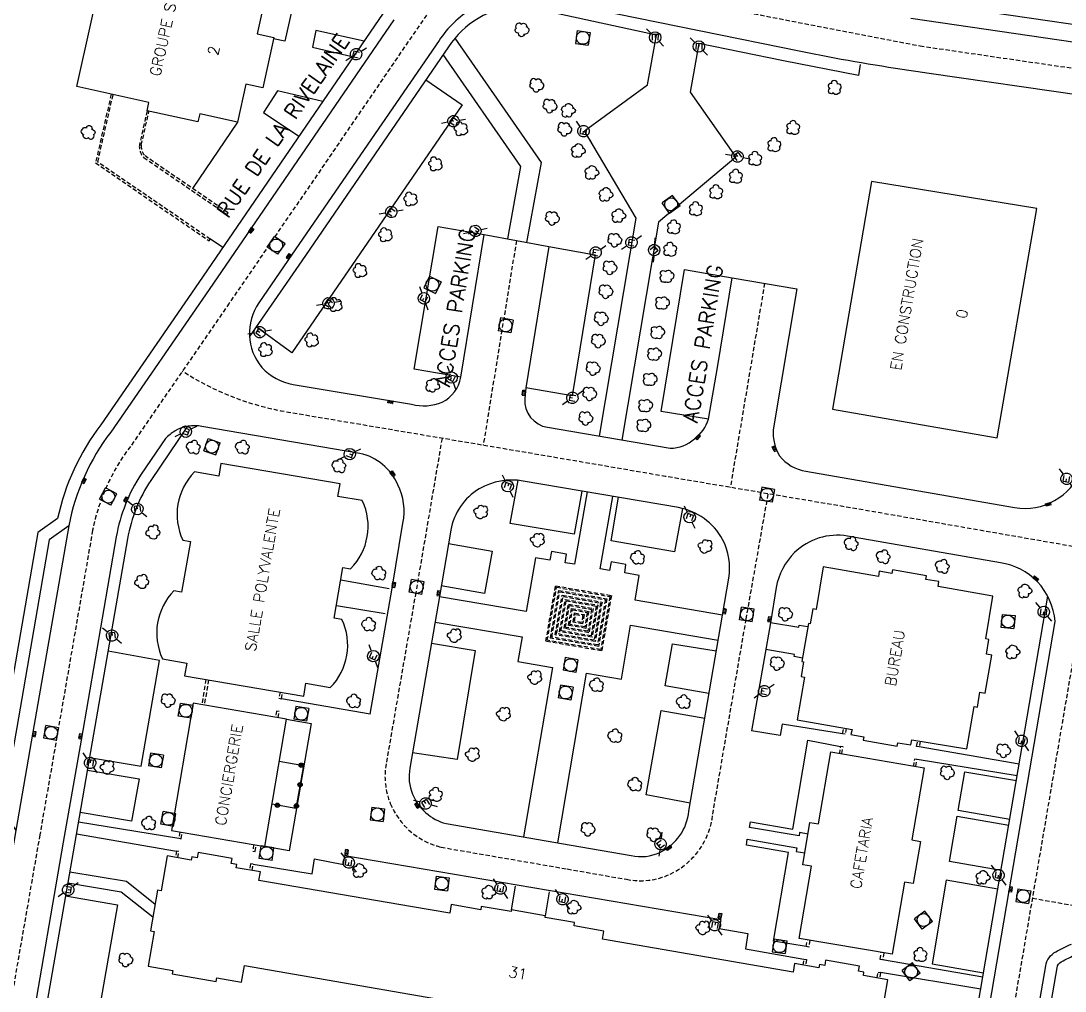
# Model space of a CAD drawing. Header units: millimetres. Extents: x 155999 to 157000, y 121000 to 122000.
# Drawn here: x 156220.9 to 156342.3, y 121662.1 to 121774.8 of the extents above; entities that cross this region are included whole.
import ezdxf
from ezdxf.enums import TextEntityAlignment as Align

# ---------------------------------------------------------------- set-up
doc = ezdxf.new("R2010")
doc.units = ezdxf.units.MM
doc.linetypes.add('DASHED', pattern=[0.75, 0.5, -0.25])
doc.layers.get('0').update_dxf_attribs({"linetype": 'CONTINUOUS'})
for name, color, linetype in [('W0001', 6, 'DASHED'), ('W0008', 7, 'CONTINUOUS'), ('W0100', 7, 'CONTINUOUS'), ('W0112', 1, 'DASHED'), ('W0300', 7, 'CONTINUOUS'), ('W0322', 7, 'CONTINUOUS'), ('W0334', 7, 'CONTINUOUS'), ('W0400', 7, 'CONTINUOUS'), ('W0420', 7, 'CONTINUOUS'), ('W0471', 7, 'CONTINUOUS'), ('W0984', 7, 'CONTINUOUS'), ('W0989', 7, 'CONTINUOUS'), ('W0991', 7, 'CONTINUOUS'), ('W1102', 7, 'CONTINUOUS')]:
    doc.layers.add(name, color=color, linetype=linetype)
doc.styles.get("Standard").update_dxf_attribs({"font": 'romans.shx', "width": 0.85})

# ---------------------------------------------------------------- blocks, each defined once
blk = doc.blocks.new('T471')
for p, q in [((-0.333334, 0.333334), (-0.333334, -0.333334)), ((-0.333334, 0.333334), (0.333334, 0.333334)), ((-0.333334, 0), (0, 0)), ((0.500001, 0.500001), (1.000002, 1.000002)), ((-0.500001, -0.500001), (-1.000002, -1.000002)), ((-0.333334, -0.333334), (0.333334, -0.333334))]:
    blk.add_line(p, q)
blk.add_ellipse((0, 0), major_axis=(0.4714054636000732, 0.4714054636000732), ratio=1, start_param=5.497787143782138, end_param=11.78097245096172)
blk = doc.blocks.new('T420')
for p, q in [((0.7499999999708962, 0.75), (-0.7500000000291038, 0.75)), ((-0.7500000000291038, 0.75), (-0.7500000000291038, -0.75)), ((0.75, 0.75), (0.75, -0.75)), ((0.7499999999708962, -0.75), (-0.7500000000291038, -0.75))]:
    blk.add_line(p, q)
blk.add_ellipse((0, 0), major_axis=(-0.5303300858918937, 0.5303300858918937), ratio=0.9999999999925214, start_param=3.926990816990981, end_param=10.21017612417057)
blk = doc.blocks.new('T300')
for p, q in [((-0.7999991999999999, 0.5142852), (-0.8571420000000001, 0.3428568)), ((-0.8571420000000001, 0.3428568), (-0.8571420000000001, 0.1714284)), ((-0.8571420000000001, 0.1714284), (-0.7428564, 0.05714279999999999)), ((-0.6857135999999999, 0.6285708), (-0.7999991999999999, 0.5142852)), ((-0.7999991999999999, -0.05714279999999999), (-0.7428564, 0.05714279999999999)), ((-0.7428564, 0.05714279999999999), (-0.6857135999999999, 0.1142856)), ((-0.5714279999999999, 0.6857135999999999), (-0.6857135999999999, 0.6285708)), ((-0.4571423999999999, 0.6857135999999999), (-0.5714279999999999, 0.6857135999999999)), ((-0.285714, 0.6285708), (-0.4571423999999999, 0.6857135999999999)), ((-0.285714, 0.6285708), (-0.1714284, 0.7428564)), ((-0.2285712, 0.5714279999999999), (-0.285714, 0.6285708)), ((-0.1714284, 0.7428564), (-0.05714279999999999, 0.7999991999999999)), ((-0.05714279999999999, 0.7999991999999999), (0.05714279999999999, 0.7999991999999999)), ((0.05714279999999999, 0.7999991999999999), (0.2285712, 0.7428564)), ((0.2285712, 0.7428564), (0.3428568, 0.6285708)), ((0.3428568, 0.6285708), (0.3999996, 0.5142852)), ((0.4571423999999999, 0.4571423999999999), (0.3428568, 0.4571423999999999)), ((0.3999996, 0.5142852), (0.3999996, 0.4571423999999999)), ((0.5714279999999999, 0.3999996), (0.4571423999999999, 0.4571423999999999)), ((0.5714279999999999, 0.3999996), (0.6857135999999999, 0.285714)), ((0.6857135999999999, 0.285714), (0.7428564, 0.1714284)), ((0.7428564, 0.05714279999999999), (0.6857135999999999, -0.1714284)), ((0.7428564, 0.1714284), (0.7428564, 0.05714279999999999)), ((-0.7999991999999999, -0.1714284), (-0.7999991999999999, -0.05714279999999999)), ((-0.7999991999999999, -0.2285712), (-0.7999991999999999, -0.1714284)), ((-0.7428564, -0.3428568), (-0.7999991999999999, -0.2285712)), ((-0.6857135999999999, -0.3999996), (-0.7428564, -0.3428568)), ((-0.5142852, -0.4571423999999999), (-0.6857135999999999, -0.3999996)), ((-0.3999996, -0.4571423999999999), (-0.5142852, -0.4571423999999999)), ((-0.3999996, -0.4571423999999999), (-0.3428568, -0.4571423999999999)), ((-0.3428568, -0.4571423999999999), (-0.3428568, -0.3999996)), ((-0.3428568, -0.5142852), (-0.3428568, -0.4571423999999999)), ((-0.285714, -0.6285708), (-0.3428568, -0.5142852)), ((-0.1714284, -0.7428564), (-0.285714, -0.6285708)), ((-0.05714279999999999, -0.7999991999999999), (-0.1714284, -0.7428564)), ((0.05714279999999999, -0.7999991999999999), (-0.05714279999999999, -0.7999991999999999)), ((0.1714284, -0.7428564), (0.05714279999999999, -0.7999991999999999)), ((0.2285712, -0.6857135999999999), (0.1714284, -0.7428564)), ((0.285714, -0.4571423999999999), (0.2285712, -0.4571423999999999)), ((0.285714, -0.6285708), (0.2285712, -0.6857135999999999)), ((0.4571423999999999, -0.3999996), (0.285714, -0.4571423999999999)), ((0.3428568, -0.5142852), (0.285714, -0.6285708)), ((0.3428568, -0.5142852), (0.3428568, -0.4571423999999999)), ((0.5714279999999999, -0.3428568), (0.4571423999999999, -0.3999996)), ((0.6285708, -0.285714), (0.5714279999999999, -0.3428568)), ((0.6857135999999999, -0.1714284), (0.6285708, -0.285714))]:
    blk.add_line(p, q)
blk = doc.blocks.new('T400')
for p, q in [((-0.15, 0.3), (0.15, 0.3)), ((-0.15, -0.25), (-0.15, 0.3)), ((-0.15, 0.15), (0.15, 0.15)), ((-0.15, 0), (0.15, 0)), ((0.15, 0.3), (0.15, -0.25)), ((-0.15, -0.15), (0.15, -0.15)), ((-0.15, -0.25), (-0.15, -0.3)), ((-0.15, -0.3), (0.15, -0.3)), ((0.15, -0.3), (0.15, -0.25))]:
    blk.add_line(p, q)
blk = doc.blocks.new('t322o')
at = {"color": 0, "linetype": 'Continuous'}
for radius in [0.25, 0.150337]:
    blk.add_circle((0, 0), radius, dxfattribs=at)

msp = doc.modelspace()

# ---------------------------------------------------------------- linework, layer by layer
at = {"layer": 'W0001'}
for p, q in [((156286.9637, 121779.2861), (156325.425, 121771.8487)), ((156325.425, 121771.8487), (156367.3688, 121765.7417))]:
    msp.add_line(p, q, dxfattribs=at)
for points in [[(156271.0298263328, 121779.7666516089), (156245.1179290165, 121741.9462807626), (156233.6497340595, 121725.3294359349, 0.1145932188671518), (156229.2514883051, 121715.5920194166), (156225.1033407438, 121691.6358323265), (156223.1142653991, 121680.2091067807), (156219.3266792926, 121658.4246038691, 0.2871427614016933), (156222.1944496472, 121650.3634150151, 0.151239773581255), (156227.3109399327, 121648.0430272038), (156234.2664270144, 121646.8530425691), (156244.180913151, 121645.1808620816, -0.05421052112779575), (156255.4472576208, 121641.9038187284), (156264.4328656447, 121638.1193441395), (156283.072218192, 121630.3451596658), (156305.3122484777, 121621.0637698089), (156318.0589529157, 121615.7442117076)], [(156269.8672376593, 121726.260321617), (156266.8106337704, 121708.3505262524), (156263.3669055473, 121688.4541839037, 0.1441782946800466), (156263.8535614217, 121683.8537583937, 0.2381484929917118), (156269.7487520859, 121678.7719651253), (156284.4015708383, 121676.2401865875), (156291.3061277971, 121675.037867303, 0.1609170477292646), (156296.3681463539, 121675.6337380896, 0.2636472568869809), (156301.3314001836, 121682.6012681363), (156305.214203022, 121705.2578881786), (156307.7847263671, 121719.8145500568, 0.1576326263589434)]]:
    msp.add_lwpolyline(points, format="xyb", dxfattribs=at)
at = {"layer": 'W0001', "flags": 128}
for points in [[(156329.7851672288, 121622.1705274936), (156334.2383554991, 121647.9017777891), (156337.2535466647, 121665.4482284089), (156340.7310386708, 121685.8403169429), (156343.8510514152, 121704.1841923583), (156346.9417204495, 121722.1440778191), (156349.3615607596, 121736.3460920233), (156354.1683642776, 121764.6217230721)], [(156278.5119482941, 121749.2375983332), (156274.6475902129, 121725.4530778388)], [(156307.35827265, 121744.273566835), (156303.3692462679, 121720.5625019438)], [(156397.3635266144, 121662.5806985912), (156368.6486585422, 121667.5267408343), (156338.5081022196, 121672.8049693879)]]:
    msp.add_lwpolyline(points, dxfattribs=at)
msp.add_lwpolyline([(156345.4217456635, 121713.3115005497), (156317.5514730981, 121718.1601304958), (156295.81870762, 121721.8415111348), (156279.8679674419, 121724.5715284153), (156252.0028341103, 121729.2770297893, -0.1013084112780623), (156239.668294424, 121734.0500309404, -0.9006082305304746)], format="xyb", dxfattribs=at)
at = {"layer": 'W0008'}
for p, q in [((156311.5755, 121771.1914), (156287.9287, 121776.0084)), ((156324.3473, 121775.062), (156372.1483, 121768.0915)), ((156312.3568, 121771.0337), (156311.5755, 121771.1914)), ((156313.1387, 121770.8789), (156312.3568, 121771.0337)), ((156313.9212, 121770.727), (156313.1387, 121770.8789)), ((156314.7043, 121770.5778), (156313.9212, 121770.727)), ((156315.4879, 121770.4313), (156314.7043, 121770.5778)), ((156316.272, 121770.2874), (156315.4879, 121770.4313)), ((156317.0566, 121770.1462), (156316.272, 121770.2874)), ((156317.8417, 121770.0075), (156317.0566, 121770.1462)), ((156318.6272, 121769.8713), (156317.8417, 121770.0075)), ((156319.4132, 121769.7376), (156318.6272, 121769.8713)), ((156320.1995, 121769.6062), (156319.4132, 121769.7376)), ((156320.9863, 121769.4772), (156320.1995, 121769.6062)), ((156321.7734, 121769.3505), (156320.9863, 121769.4772)), ((156322.5608, 121769.226), (156321.7734, 121769.3505)), ((156323.3486, 121769.1038), (156322.5608, 121769.226)), ((156324.1367, 121768.9836), (156323.3486, 121769.1038)), ((156324.9251, 121768.8655), (156324.1367, 121768.9836)), ((156325.7138, 121768.7495), (156324.9251, 121768.8655)), ((156326.5027, 121768.6354), (156325.7138, 121768.7495)), ((156344.1753, 121766.1018), (156326.5027, 121768.6354))]:
    msp.add_line(p, q, dxfattribs=at)
for points in [[(156273.3682107475, 121776.1544756538, 0.1170230159320059), (156269.5181045173, 121772.4851951827), (156252.4619051813, 121747.6556246525), (156248.5754618006, 121742.0125652928, 0.3332520966544344), (156248.9101185189, 121734.4862738593, 0.158794619862213), (156252.55502561, 121732.5359675917), (156266.3274888019, 121730.2151676614, 0.1589935795117535), (156269.8869121922, 121730.4578125439, 0.232898126389505), (156272.0607692994, 121733.3556653986), (156274.7615170678, 121749.9330662459), (156282.2623795203, 121748.5421304205), (156279.6042842923, 121732.1366895127), (156279.4744090272, 121730.889387899, 0.3896815749334431), (156282.1422663891, 121727.5448457559), (156296.3770609022, 121725.1065083019, 0.1882447514892243), (156299.2130272401, 121726.215781492, 0.1642512737875368), (156300.8283734939, 121728.5013457899), (156301.8713108982, 121734.5102259003), (156303.6071479583, 121744.9184383881), (156311.1093973416, 121743.6286952819), (156308.3707212116, 121727.2496575597, 0.1577819478526397), (156309.0904618816, 121724.2263387578, 0.1825557051521443), (156312.1590461549, 121722.4307171364), (156336.4102905984, 121718.241214915, 0.3638777520198789), (156344.1340693944, 121722.6166446438)], [(156264.2509381959, 121774.8794220398), (156242.7860391777, 121743.5497810206), (156231.3583599386, 121726.9916414555, 0.114262166002006), (156226.4687563314, 121716.1082051188), (156222.3150504984, 121692.1199181597), (156220.3261425262, 121680.6941541236), (156216.5486664714, 121658.967799713, 0.2834382377247284), (156220.3747720124, 121648.1949013988, 0.1482359431632943), (156226.890924809, 121645.2437670047), (156233.7924763919, 121644.0630099646), (156243.6994248569, 121642.3921007832, -0.05410909408377854), (156254.3583729542, 121639.2916667042), (156263.3389352851, 121635.5093172133), (156281.9822848791, 121627.7334656995), (156304.222921355, 121618.4518228624, -0.04810027688796976), (156309.6357138502, 121615.5576998286, -0.1597366889181976), (156314.2702166503, 121609.6701180928), (156314.9411800607, 121607.8276702233, 0.2569068865892187), (156323.8031768576, 121598.6147196768, 0.1984839887587815), (156334.7158535105, 121599.5482660973), (156336.1268812771, 121600.1870409261, -0.1286846047002543), (156340.497726594, 121601.3380519886, -0.07456342952647584), (156347.3010479591, 121600.3284621893, -0.07630565958568497)], [(156261.524805115, 121694.2037129098), (156264.0585738325, 121708.8465948204), (156264.0585738325, 121708.8465948204), (156265.3230165026, 121716.4227628613, 0.1683723273877786), (156264.7215178655, 121720.8703506973, 0.2411987072737455), (156260.3128462485, 121724.5164881472), (156241.9398374877, 121727.6295942805, 0.1947749558650962), (156238.8377512151, 121727.1223410821, 0.05757148194654499), (156237.7112721928, 121726.2447592556), (156234.8932566065, 121722.1099968917, 0.1019863690251056), (156231.9991979245, 121714.8293118178), (156227.9027697782, 121691.2190140075), (156225.8458088697, 121679.35137386), (156222.0501250897, 121657.5296800098, 0.2185703222552284)], [(156331.5107362679, 121648.7131721781), (156335.7526579247, 121673.4668967235), (156341.1185325917, 121704.9988831841, 0.1672684325638902), (156339.0798562301, 121709.6033555906, 0.1632936805249306), (156334.7689882292, 121711.8034036579), (156316.9913592216, 121714.9178697643, 0.2361357674733842), (156310.8374478376, 121713.0023766219, 0.1496702754842333), (156308.707773144, 121708.9509829901), (156308.0306942722, 121704.8151231024), (156305.8424534528, 121692.2763528147)], [(156347.5554263178, 121609.4483521569, -0.05641868476060789), (156338.7606096706, 121619.8677448932, -0.06640216635464785), (156334.540352922, 121627.8951983608, -0.1484786576169237), (156334.3805277313, 121631.9037499606), (156336.9659747303, 121647.0903834001), (156340.0465355905, 121664.9696079011, -0.2344539657613297), (156341.1955804014, 121666.6201434877, -0.02227936362906255), (156343.0142044904, 121667.5155426293, -0.1590949973048333)]]:
    msp.add_lwpolyline(points, format="xyb", dxfattribs=at)
msp.add_lwpolyline([(156270.335717466, 121681.512035513), (156284.8801109004, 121678.998991179), (156291.8314781168, 121677.7885206292, 0.1626990618109564), (156295.1849646758, 121678.1714695799, 0.2674681499227387), (156298.5544164447, 121682.9737610565), (156302.4556327532, 121705.7378259035), (156303.2097584552, 121710.0083776097, 0.1552946338781106), (156302.4766039206, 121714.520360668, 0.2229317114110149), (156297.3555389984, 121718.2182125137), (156279.3083439985, 121721.3044971403, 0.1792231947367515), (156274.193975217, 121720.3861427935, 0.2214242234436683), (156270.8885378971, 121715.6010303827), (156269.5701726587, 121707.8762310644), (156266.1233515903, 121687.96201962, 0.1447488100160436), (156266.441412008, 121684.9228838973, 0.2339882976931396)], format="xyb", close=True, dxfattribs=at)
at = {"layer": 'W0100'}
for points in [[(156230.6714500447, 121781.7767689777), (156239.0496728092, 121779.9165852893), (156239.2695349046, 121780.9068388993), (156245.1325783032, 121779.6079886709), (156244.9205708296, 121778.6430556724), (156249.3354721935, 121777.6730483392), (156248.366785876, 121773.2641594605), (156250.308724498, 121772.8374920111), (156249.0247284755, 121766.9655782929), (156247.0678541592, 121767.3955272953), (156246.1024952033, 121763.001782604), (156241.6966774515, 121763.9697941576), (156241.4865124184, 121763.0132468624), (156235.5816470174, 121764.296680213), (156235.7992183155, 121765.2766161271), (156227.4304486161, 121767.1347009888)], [(156315.2422652502, 121729.6667688368), (156334.4100248649, 121726.3154100431), (156338.9853216384, 121752.9620655543), (156319.7782061945, 121756.114695365)], [(156333.9044315162, 121707.9315348856), (156327.5135782248, 121709.0333090691), (156327.615678795, 121709.6256218439), (156326.1185730117, 121709.8836871105), (156326.1893496422, 121710.2942813146), (156322.2287960497, 121710.9850672227), (156322.1580194192, 121710.5744730185), (156320.6609136359, 121710.8325382851), (156320.5831591807, 121710.2279477233), (156314.1831978489, 121711.3311481421), (156313.3357818162, 121706.3952021787), (156312.9470621024, 121706.4619385896), (156312.6520755682, 121704.7330361641), (156312.4499944437, 121704.767515386), (156311.6871452562, 121700.3545245672), (156311.8988479094, 121700.3184037133), (156311.6034904147, 121698.5873271058), (156311.9840874636, 121698.5219852152), (156311.1362285487, 121693.5834595947), (156317.5317691434, 121692.4549133119), (156317.4002578, 121691.8596988385), (156318.896329466, 121691.5957045612), (156318.8239267531, 121691.1853939726), (156322.7844803456, 121690.4946080646), (156322.8568830585, 121690.9049186531), (156324.3529547244, 121690.6409243758), (156324.4574010399, 121691.2328280139), (156330.8595330699, 121690.1797620312), (156331.7071224305, 121695.1212121547), (156332.0944203701, 121695.0547803169), (156332.3890306164, 121696.7745498648), (156333.0120568966, 121696.6678204916), (156333.7678020398, 121701.0822334762), (156333.1452411282, 121701.1888831281), (156333.4402714429, 121702.9111047998), (156333.0546407673, 121702.9772506577)], [(156240.9332150255, 121695.4935506076), (156238.4102962845, 121680.6906020609), (156249.2516838172, 121678.8353940225), (156251.7774738625, 121693.6372863441)], [(156325.9120707916, 121688.0003881291), (156324.4700031268, 121679.6068453196), (156325.4633379109, 121679.4361836569), (156324.6078603652, 121674.5452415463), (156323.6292708089, 121674.7133698788), (156322.1880353428, 121666.3246708751), (156311.3691013, 121668.1747955295), (156312.8117107217, 121676.5594378919), (156311.8114283866, 121676.7308455059), (156312.6299065234, 121681.6429416643), (156313.6301888585, 121681.4715340504), (156315.0637524286, 121689.8553873834)]]:
    msp.add_lwpolyline(points, close=True, dxfattribs=at)
msp.add_lwpolyline([(156257.7677097784, 121719.5100167792), (156258.0250457879, 121720.9834430679), (156244.1608247635, 121723.3420714292), (156243.9250259807, 121721.8519251564), (156241.0766786949, 121722.3548938626, 0.313023863806307), (156239.728460325, 121714.4405540723), (156240.6383820313, 121714.2762719477), (156239.5792665683, 121708.4100698182), (156238.7081600734, 121708.5673440372, 0.312546095853958), (156237.3671918624, 121700.6615795133), (156240.2146592133, 121700.1634899171), (156239.9389043327, 121698.6919702449), (156253.7967963504, 121696.3188066274), (156254.0244130327, 121697.8124433489), (156256.8784153506, 121697.3198486782, 0.3139584368745048), (156258.2336085918, 121705.2354258732), (156257.3429012631, 121705.3850608439), (156258.3314914935, 121711.2652387171), (156259.2351902828, 121711.1133066134, 0.3166522616745627), (156260.6001333995, 121719.0279511088)], format="xyb", close=True, dxfattribs=at)
msp.add_lwpolyline([(156320.9948582267, 121659.3290683989), (156321.6898210012, 121663.3698417785), (156318.8374530246, 121663.8634274117), (156318.9054954057, 121664.2566355922), (156318.290695212, 121664.3627736515), (156318.3926332053, 121664.953245141), (156314.4456769012, 121665.6346409614), (156314.343738908, 121665.0441694719), (156313.7289387144, 121665.1503075313), (156313.6612493269, 121664.7591392555), (156310.8272100495, 121665.2495532143), (156310.6774223497, 121664.2376609992), (156288.4986972521, 121668.0764988662), (156288.6609876296, 121669.0264092301), (156285.2071954069, 121669.6242812705), (156285.2762117904, 121670.0229756947), (156281.8374196574, 121670.6124944797), (156281.8695109581, 121670.799690062), (156277.9248954011, 121671.4873923), (156277.8908940535, 121671.2890549955), (156274.4314827473, 121671.8821085652), (156274.3655175724, 121671.5010403891), (156270.9214656308, 121672.0972263287), (156270.7525262616, 121671.1083984009), (156266.4383089737, 121671.8454742126), (156248.5787374194, 121674.9005003575), (156248.7492647193, 121675.8947540072), (156245.9385779086, 121676.374030288), (156246.005637812, 121676.7672990421), (156245.3640578709, 121676.8767007894), (156245.465622079, 121677.4723179555), (156241.5168915342, 121678.1456526302), (156241.4153273261, 121677.5500354641), (156240.773747385, 121677.6594372113), (156240.7082681563, 121677.275438228), (156237.9050802251, 121677.7534358052), (156237.2164228686, 121673.7079493023), (156236.8038984573, 121673.7821729514), (156235.9965347468, 121669.0386136718), (156236.4090591581, 121668.9643900227), (156235.6942285115, 121664.9640345389), (156238.5810683676, 121664.4653500505), (156238.5105919713, 121664.057368502), (156243.6266971016, 121663.1811676712), (156243.6959027045, 121663.5817927105), (156246.5571613628, 121663.0875272225), (156246.8903742394, 121665.0227303614), (156269.0315469116, 121661.2103534128)], dxfattribs=at)
at = {"layer": 'W0112'}
for points in [[(156231.4133584769, 121766.2503912535), (156229.5888083035, 121758.2598582843), (156242.7982877652, 121749.2085831211), (156242.926668552, 121749.395942729), (156229.8446213258, 121758.3598999755), (156231.6350870622, 121766.201161732)], [(156242.4208617479, 121698.2669351075), (156241.9364443485, 121695.3218229895)], [(156242.7165636213, 121698.21629617), (156242.2321497761, 121695.2712056604)], [(156251.0333104316, 121696.7920535131), (156250.8916848321, 121696.0765519028), (156251.1859751033, 121696.0183004112), (156251.3291044015, 121696.7413988041)], [(156250.8059188499, 121693.8035921172), (156250.9280803003, 121694.5311417611), (156250.6322218974, 121694.5808187721), (156250.5102181967, 121693.854208629)], [(156316.8559268434, 121692.5741713017), (156316.7260435109, 121691.8873543408), (156316.4312681257, 121691.9430990465), (156316.5604690169, 121692.6263072904)], [(156325.447916147, 121691.0699013889), (156325.3284804878, 121690.4178409988), (156325.0333897955, 121690.4718917461), (156325.1518453274, 121691.11860112)], [(156239.3757687453, 121680.5253877593), (156239.253765806, 121679.8014334063), (156239.5495944497, 121679.751579484), (156239.6714714128, 121680.4747863059)], [(156239.1706183232, 121677.5376371646), (156239.2888582708, 121678.2761018378), (156238.99263144, 121678.3235324682), (156238.8748718161, 121677.588067645)], [(156247.9677521148, 121679.0551039451), (156247.8611887816, 121678.3078985202), (156248.1581836544, 121678.2655423454), (156248.2635683096, 121679.0044830646)], [(156247.7807872583, 121676.0598980829), (156247.8942798052, 121676.7903945805), (156247.5978362259, 121676.8364511146), (156247.4850236831, 121676.1103314737)], [(156312.6267192096, 121667.9597327616), (156312.4879418601, 121667.16826684), (156312.1924499043, 121667.2200790397), (156312.3310092303, 121668.0103015442)], [(156321.2210009815, 121666.4900415213), (156321.0783252296, 121665.6893372347), (156320.7829773708, 121665.741964626), (156320.9252864426, 121666.5406110835)], [(156311.8241828271, 121665.077032893), (156311.9280926643, 121665.7568209526), (156312.2246481551, 121665.7114905995), (156312.1198467736, 121665.0258699724)], [(156320.4440050389, 121663.5854229608), (156320.5470393574, 121664.2638461823), (156320.8436382603, 121664.2188007522), (156320.7396747084, 121663.5342590498)]]:
    msp.add_lwpolyline(points, dxfattribs=at)
msp.add_lwpolyline([(156235.5816470174, 121764.296680213), (156234.6880022572, 121760.3512034161, 0.2184068314122705), (156235.1912536164, 121758.889448638), (156244.8586145181, 121752.2756042608), (156244.9868589179, 121752.4630572496), (156235.339824145, 121759.0629956752, -0.2124991489450332), (156234.9127384971, 121760.315262044), (156235.8035973391, 121764.2484389026)], format="xyb", dxfattribs=at)
for points in [[(156283.062961131, 121709.1309837264), (156289.544482116, 121708.0087599829), (156288.4196358885, 121701.5654411257), (156281.9381149034, 121702.6876648693)], [(156283.1790338389, 121708.9660567746), (156289.3793255089, 121707.8925256475), (156288.3035631805, 121701.7303680775), (156282.1032715106, 121702.8038992047)], [(156283.435844931, 121708.6011555731), (156289.0139161944, 121707.6353569543), (156288.0467520884, 121702.095269279), (156282.4686808251, 121703.0610678978)], [(156283.551917639, 121708.4362286214), (156288.8487595872, 121707.5191226189), (156287.9306793805, 121702.2601962308), (156282.6338374322, 121703.1773022332)], [(156283.8248336072, 121708.0484441067), (156288.4604350953, 121707.2458266242), (156287.6577634123, 121702.6479807455), (156283.0221619241, 121703.4505982279)], [(156283.9409063151, 121707.8835171549), (156288.2952784882, 121707.1295922888), (156287.5416907043, 121702.8129076972), (156283.1873185312, 121703.5668325633)], [(156284.179105364, 121707.5450616838), (156287.9563517289, 121706.8910615555), (156287.3034916554, 121703.1513631683), (156283.5262452905, 121703.8053632966)], [(156284.295178072, 121707.3801347321), (156287.7911951218, 121706.7748272201), (156287.1874189474, 121703.3162901201), (156283.6914018976, 121703.921597632)], [(156284.5553836268, 121707.0104103607), (156287.4209559213, 121706.5142593376), (156286.9272133927, 121703.6860144915), (156284.0616410981, 121704.1821655145)], [(156284.6714563347, 121706.8454834089), (156287.2557993142, 121706.3980250022), (156286.8111406847, 121703.8509414432), (156284.2267977052, 121704.2983998499)], [(156284.9121333161, 121706.5035070598), (156286.9133467743, 121706.157012886), (156286.5704637033, 121704.1929177923), (156284.5692502452, 121704.5394119661)], [(156285.0282060241, 121706.3385801081), (156286.7481901671, 121706.0407785506), (156286.4543909954, 121704.3578447441), (156284.7344068523, 121704.6556463015)], [(156285.2800576642, 121705.9807257594), (156286.389837518, 121705.7885762153), (156286.2025393553, 121704.7156990927), (156285.0927595014, 121704.9078486368)], [(156285.3961303721, 121705.8157988076), (156286.2246809109, 121705.67234188), (156286.0864666473, 121704.8806260445), (156285.2579161086, 121705.0240829722)]]:
    msp.add_lwpolyline(points, close=True, dxfattribs=at)
at = {"layer": 'W0112', "flags": 128}
for points in [[(156316.3443383371, 121689.6364146518), (156316.4789804314, 121690.4238221402), (156316.1832723892, 121690.4743864931), (156316.0486302949, 121689.6869790047)], [(156324.9464883559, 121688.1654971016), (156325.0804847514, 121688.9491284453), (156324.7847767092, 121688.9996927982), (156324.6507803136, 121688.2160614545)]]:
    msp.add_lwpolyline(points, dxfattribs=at)
at = {"layer": 'W0322'}
msp.add_lwpolyline([(156250.9443665591, 121688.7550259916), (156253.7489766398, 121688.2527191294), (156252.8892163306, 121683.2681065436), (156250.090588666, 121683.7516297416)], dxfattribs=at)
at = {"layer": 'W0334'}
for points in [[(156252.5455143655, 121776.6866406242), (156251.5988461025, 121772.3955329458), (156250.2731451165, 121772.6747819604)], [(156260.807533885, 121772.3915901806), (156255.2131595964, 121773.6406782256), (156254.7917032084, 121771.6884340265), (156259.5757753654, 121770.5937456061)], [(156271.3689030485, 121772.7542576318), (156281.3728449968, 121758.3013708147), (156279.6780999573, 121749.0213509168)], [(156318.4584636889, 121769.697402524), (156318.2805308912, 121768.419153155), (156309.5369103353, 121770.0973982841), (156299.7088569001, 121772.1398490974), (156298.7049262388, 121766.4938842306), (156304.0000628726, 121758.940844003), (156295.0136519682, 121751.3663607363), (156290.7689159461, 121726.0671508937)], [(156277.4989914465, 121749.4254377954), (156279.0170777116, 121757.8331518187), (156270.014848065, 121770.8593790877)], [(156267.9976970391, 121767.9229104946), (156272.199572909, 121765.0156439403), (156252.3977925238, 121736.1861322903), (156248.2548210892, 121739.2021746183)], [(156256.0095681393, 121765.3885968608), (156250.7350812825, 121766.6184963927), (156249.1001813371, 121764.1280471925), (156253.2392228301, 121761.345068682)], [(156246.1024952033, 121763.001782604), (156240.8472805538, 121755.2951152814)], [(156272.0607692994, 121733.3556653986), (156266.6160217111, 121734.2986583311), (156269.3978440615, 121750.8891149117), (156274.7615170678, 121749.9330662459)], [(156244.3895107765, 121748.4282456618), (156242.9336541851, 121749.3911560993)], [(156282.2623795203, 121748.5421304205), (156287.659603083, 121747.566572522), (156284.9830575011, 121731.2068069296), (156279.6042842923, 121732.1366895127)], [(156300.8266387966, 121728.4955400411), (156295.3182294973, 121729.3898872784), (156298.0550970363, 121745.8804040524), (156303.6071479583, 121744.9184383881)], [(156286.1266839069, 121720.1384800591), (156285.2057728541, 121715.1240469898), (156277.8029492829, 121716.3779471345), (156278.7014082831, 121721.3875875087)], [(156286.7404645347, 121720.0335162841), (156285.2585843596, 121711.6341832066), (156284.1718647664, 121711.805791848), (156284.3507119369, 121712.8038599116), (156282.574704502, 121713.1054454402), (156282.393937734, 121712.1111343894), (156280.7372084426, 121712.390512386), (156279.6513904975, 121706.1384993917), (156269.5690710959, 121707.8698667205)], [(156302.4542203131, 121705.7295841459), (156292.3025290962, 121707.4602710086), (156292.7876517166, 121710.3311688425), (156291.0942472341, 121710.6224707796), (156291.2258292304, 121711.5971984637), (156289.5126947611, 121711.9131440129), (156289.3310480583, 121710.9237120722), (156288.2560456871, 121711.1192206447), (156289.7231379294, 121719.5234437191)], [(156297.8011173838, 121718.1197903629), (156296.8817354246, 121713.0940266912), (156289.5059014809, 121714.3672744457), (156290.3722311209, 121719.4124410764)], [(156226.4687563314, 121716.1082051188), (156224.2076509107, 121714.4851784412), (156220.4313903469, 121692.6752718159), (156218.7761720573, 121683.1720377499), (156220.3261425262, 121680.6941541236)], [(156270.6219952434, 121714.0392564146), (156275.6944918793, 121713.1545220931), (156274.8158976582, 121708.2583964202), (156269.7819040487, 121709.1168451594)], [(156258.0893146158, 121709.8247600705), (156263.7380669069, 121708.8361492169)], [(156257.5886366633, 121706.8467057386), (156263.2556434315, 121705.9170325627)], [(156269.0583504284, 121704.9191480266), (156279.1673794816, 121703.2020584854), (156278.6599684934, 121700.3391923797), (156282.7211312306, 121699.6324813345), (156279.3474547603, 121679.9549478662)], [(156283.3331308151, 121679.2662852092), (156286.6529283711, 121698.9694087168), (156290.7200955182, 121698.2755552399), (156291.7810654071, 121704.5605097596), (156301.9557121417, 121702.8207292034)], [(156308.0420097708, 121704.8842425485), (156311.3345395688, 121704.3097622844), (156311.3903525262, 121704.5638520201), (156312.3849420675, 121704.3911952122)], [(156228.9024524533, 121689.1988393893), (156234.9085848093, 121688.1767525266), (156237.0239435623, 121700.4446841826), (156231.0416870797, 121701.5304215763)], [(156268.632413176, 121702.4582704998), (156273.7229674169, 121701.6120720956), (156271.6047097213, 121688.9456044611), (156266.4269729821, 121689.7162100683)], [(156300.8914232389, 121696.6104758665), (156295.8174029384, 121697.5007211004), (156296.6470138383, 121702.3967274612), (156301.7414243934, 121701.570334503)], [(156311.7491048711, 121700.7129534888), (156310.7820711561, 121700.926766975), (156310.8171241162, 121701.1655491142), (156307.4927361535, 121701.7325861092)], [(156298.711385993, 121683.8896971882), (156293.6036019084, 121684.8417954316), (156295.3264859557, 121694.6463941857), (156300.4029937943, 121693.7604315028)], [(156251.7774738625, 121693.6372863441), (156254.6542704508, 121693.1321273892), (156252.0805983612, 121678.3631031349), (156249.2516838172, 121678.8353940225)], [(156312.4048531141, 121680.2922837326), (156311.4225083118, 121680.4752857011), (156311.3638744577, 121680.089917473), (156305.5937228375, 121681.0577214093), (156305.7249697493, 121681.7289890669), (156310.6226666527, 121680.8732417544), (156312.3913007274, 121691.1841740498), (156316.1832723892, 121690.4743864931)], [(156336.946344825, 121688.4094289206), (156325.3284804878, 121690.4178409988)], [(156336.7134826227, 121687.0410391862), (156325.0804847514, 121688.9491284453)], [(156228.6470035409, 121687.7250265417), (156234.6470432854, 121686.6956997283), (156233.7724750858, 121681.7864328549), (156227.7941932723, 121682.8047365373)], [(156335.8562796916, 121682.0037781809), (156329.8407205456, 121683.0345616359), (156330.6312483379, 121687.5070603099), (156336.6258492553, 121686.5260711098)], [(156334.8419398243, 121676.0431188387), (156328.8426627254, 121677.0977522749), (156329.7292403277, 121682.3660738715), (156335.7441988374, 121681.3451470731)], [(156227.6037028372, 121681.7057017128), (156239.253765806, 121679.8014334063)], [(156227.3630015186, 121680.3169751273), (156238.99263144, 121678.3235324682)], [(156312.1924499043, 121667.2200790397), (156308.3917380241, 121667.8599233439), (156310.1470027279, 121678.1699017405), (156305.2436093224, 121679.0090840337), (156305.3385880747, 121679.6917915601), (156311.0962548955, 121678.6932861617), (156311.043807938, 121678.2694076453), (156312.0395586829, 121678.0999693732)], [(156247.8942798052, 121676.7903945805), (156254.7527444591, 121675.6797971196), (156255.0458794279, 121677.4110185295), (156258.4213744944, 121676.7764696297), (156258.5495805474, 121677.7931454129), (156302.266880286, 121670.3531697634), (156302.0774575034, 121669.3376567456), (156305.4127910172, 121668.7453185042), (156305.1244919194, 121666.9578830004), (156311.9280926643, 121665.7568209526)], [(156236.5227331039, 121672.130222902), (156233.171552215, 121674.7858686153), (156226.592518778, 121675.8831830888)], [(156334.4768956449, 121673.8979759058), (156328.4772998606, 121674.9256890215), (156326.823930665, 121665.2101984341), (156332.8107522169, 121664.1737576523)], [(156236.2671875458, 121670.6287985906), (156232.5816024687, 121673.543060522), (156226.3706401151, 121674.6075846631)], [(156277.9248954011, 121671.4873923), (156278.39666707, 121674.2542264896)], [(156282.3332718013, 121673.5917257728), (156281.8695109581, 121670.799690062)], [(156226.1137753172, 121673.1308481109), (156232.1385377038, 121672.0926939255), (156229.8213484088, 121658.7794388926), (156223.7936371536, 121659.7921856641)], [(156332.7220556723, 121663.6561691602), (156321.0783252296, 121665.6893372347)], [(156332.48592587, 121662.2782342159), (156320.8436382603, 121664.2188007522)]]:
    msp.add_lwpolyline(points, dxfattribs=at)
for points in [[(156263.0404334257, 121775.6506756757), (156241.6040073881, 121744.3625931217), (156230.1960924786, 121727.8330910885, 0.1087504448052417), (156225.1781691347, 121716.9476462397), (156222.8942989467, 121715.3082789598), (156219.0180205764, 121692.9207164796)], [(156288.1750148532, 121726.5114710544), (156292.4278914635, 121751.8505328359), (156286.4347818411, 121761.9979886734), (156293.7664739683, 121767.3200724489), (156294.7791379803, 121773.1108960558), (156279.2395779864, 121776.4773442278, 0.1457051190698714), (156274.0714210086, 121775.0248673157, 0.118372801341885), (156270.6242469061, 121771.746511749), (156253.5577168271, 121746.9019022344), (156247.4937517289, 121738.0971129575, 0.1344142180675223)], [(156240.2922077176, 121727.6700789833), (156235.998612426, 121721.3702571144, 0.1018047216748328), (156233.3092402246, 121714.5997598219), (156229.2132117742, 121690.9917657144), (156227.1561343546, 121679.1234547432), (156223.362130953, 121657.3114215249, 0.2188008369620986), (156224.2476733566, 121654.1668591543, 0.1749108150564284), (156227.417071233, 121652.2552478396), (156234.1270322717, 121651.1149443531), (156245.0460783383, 121649.2393533691, -0.05823697172785176), (156256.8267474775, 121645.8070760318), (156263.3014923061, 121643.099863786), (156285.3574012113, 121633.8631283838), (156308.8962154411, 121624.1005385618, 0.1058287807088318), (156314.8451739988, 121623.2945526356, 0.1826880914849617), (156325.2159944337, 121627.321443847, 0.1670713951173447), (156327.0986910279, 121631.2949900712), (156330.2003254793, 121648.9406181379), (156334.4416362939, 121673.6907781144), (156340.2669357457, 121707.9225250048, 0.006492934239085747)], [(156348.4870646291, 121610.3999816169, -0.05659876201342411), (156339.8577702709, 121620.6224513438, -0.06645637996324921), (156335.7945228024, 121628.3426087126, -0.1504862640283816), (156335.6830038383, 121631.6205459217), (156338.2783971484, 121646.8656029062), (156341.3619096471, 121664.7619583809, -0.2378573610792327), (156341.8363566774, 121665.452931907, -0.02227936362908952), (156343.548574636, 121666.2959420154, -0.1599788942987904)]]:
    msp.add_lwpolyline(points, format="xyb", dxfattribs=at)
at = {"layer": 'W0334', "flags": 128}
for points in [[(156261.524805115, 121694.2037129098), (156251.1859751033, 121696.0183004112)], [(156316.4312681257, 121691.9430990465), (156309.4166738468, 121693.0800775656), (156309.1869442474, 121691.7255524381), (156305.8424534528, 121692.2763528147)]]:
    msp.add_lwpolyline(points, dxfattribs=at)
at = {"layer": 'W1102'}
msp.add_line((156324.229, 121777.1412), (156346.6249, 121773.8822), dxfattribs=at)

# ---------------------------------------------------------------- block references
at = {"layer": 'W0300'}
for p, rotation in [((156279.2027124031, 121773.7015041065), 347.1114980173619), ((156280.9103254831, 121767.2490134875), 347.1114980173619), ((156315.493797084, 121766.8834951177), 305.0327721126879), ((156282.4534775617, 121764.8407573669), 347.1114980173619), ((156284.5633121979, 121764.4041054483), 80.47234948023188), ((156272.0971627808, 121762.1171800341), 325.3207449533689), ((156310.6790288994, 121762.224427622), 305.0327721126879), ((156228.6968095108, 121761.8467827543), 160.8033027141543), ((156284.1676374989, 121762.1389611941), 347.1114980173619), ((156308.4770564658, 121760.2334574435), 305.0327721126879), ((156285.7211035148, 121759.7368159408), 80.47234948023188), ((156306.2548164848, 121758.6269561279), 305.0327721126879), ((156269.1305184881, 121758.0311778754), 325.3207449533689), ((156287.2923124493, 121757.1925469428), 80.47234948023188), ((156304.0154811901, 121756.5662279635), 305.0327721126879), ((156266.2406854827, 121753.9499366131), 325.3207449533689), ((156288.9364350644, 121754.6417048806), 80.47234948023188), ((156301.7296906484, 121754.7578823856), 305.0327721126879), ((156299.3618744108, 121752.792562016), 305.0327721126879), ((156282.7285462144, 121751.7893038488), 347.1114980173619), ((156290.4203266356, 121752.1767610872), 80.47234948023188), ((156296.8041317037, 121750.6714257416), 305.0327721126879), ((156263.3196808527, 121749.8061677584), 325.3207449533689), ((156289.984576289, 121749.260118105), 350.2799018486278), ((156296.3746331485, 121748.0799509084), 305.0327721126879), ((156260.3580642731, 121745.644363673), 325.3207449533689), ((156289.431366003, 121746.0559765617), 350.2799018486278), ((156295.8854212932, 121745.0651808806), 220.1269335217071), ((156288.9542750671, 121743.2852480945), 350.2799018486278), ((156257.4964320414, 121741.6904560526), 325.3207449533689), ((156295.3785028525, 121741.971771379), 220.1269335217071), ((156288.4092930706, 121740.1404555634), 350.2799018486278), ((156294.8210933361, 121738.5451230573), 220.1269335217071), ((156254.7433909557, 121737.5782661117), 325.3207449533689), ((156288.0802173389, 121737.5532264949), 350.2799018486278), ((156249.3795055848, 121736.4596911574), 325.3207449533689), ((156294.456711518, 121736.0329021234), 220.1269335217071), ((156287.4725231589, 121734.3512816057), 350.2799018486278), ((156293.942339694, 121733.0978291845), 220.1269335217071), ((156268.8321817896, 121732.4537392254), 64.19209871042885), ((156287.0727158696, 121731.4069773396), 350.2799018486278), ((156293.4069292998, 121730.0455765606), 220.1269335217071), ((156286.6175450866, 121728.5585376319), 350.2799018486278), ((156293.2007511583, 121727.7531864861), 220.1269335217071), ((156240.9156584354, 121725.2935491956), 160.8033027141543), ((156246.6186254772, 121725.2869537448), 160.8033027141543), ((156257.8450149233, 121723.1206923884), 160.8033027141543), ((156274.3397438861, 121717.6552916689), 250.0761802654219), ((156236.2481606253, 121715.2927592122), 276.9231885510829), ((156280.9404996504, 121714.3925010735), 259.5934743334379), ((156300.415872492, 121713.6584166621), 250.0761802654219), ((156317.3894076054, 121714.1009209139), 154.882936191025), ((156321.1036625646, 121712.5789123503), 154.882936191025), ((156292.5422364963, 121712.4442203113), 170.2058835553949), ((156327.9764698746, 121711.4597581248), 154.882936191025), ((156262.4793619703, 121710.6144963969), 170.4580063115484), ((156234.9474385049, 121709.5399434689), 276.9231885510829), ((156337.6273514215, 121708.5871108757), 84.71777824553786), ((156309.8209330741, 121705.8136604788), 350.1518236186279), ((156261.2903740061, 121704.6857548786), 170.4580063115484), ((156271.2792175164, 121703.2902468075), 260.3148381727659), ((156336.2175958799, 121701.5040786978), 84.71777824553786), ((156308.8715659617, 121700.0833466989), 350.1518236186279), ((156280.6297465606, 121698.4294786405), 260.5060813886338), ((156287.7680905898, 121697.6537897272), 169.4411626797707), ((156238.0694806635, 121695.7879075742), 350.3422720559279), ((156259.5482605038, 121695.7755547593), 170.4580063115484), ((156297.8726976995, 121695.6928269814), 169.4411626797707), ((156276.9861309496, 121694.1730292634), 260.5060813886338), ((156289.9135797505, 121691.7359913916), 169.4411626797707), ((156273.3911008674, 121689.4707695047), 260.5060813886338), ((156335.1810500575, 121689.9502373587), 350.7061840378179), ((156230.9351375492, 121687.9930642821), 260.1570678237799), ((156328.6483938886, 121687.4000012464), 350.7061840378179), ((156292.2254516945, 121686.1066690332), 169.4411626797707), ((156269.1089153733, 121684.7668696786), 301.0654795263708), ((156235.7201918659, 121681.5914247666), 170.333365492519), ((156286.8792632207, 121680.8309060161), 350.1969728772169), ((156294.5198359556, 121680.2080930565), 350.1969728772169), ((156260.2923625581, 121676.10361696), 82.81275678097892), ((156332.7648332446, 121675.3129482776), 80.27596066204981), ((156275.3092314487, 121673.5789470777), 80.32358172102782), ((156285.2105448172, 121671.8381852965), 80.32358172102782), ((156300.1690144632, 121669.3477865134), 259.4340904551848), ((156233.1514957169, 121665.6525434099), 350.2231154340059), ((156325.4691331848, 121666.1501723899), 306.3614738807949)]:
    msp.add_blockref('T300', p, dxfattribs=dict(at, rotation=rotation))
at = {"layer": 'W0322'}
for p, rotation in [((156253.5052591221, 121688.2963690408), 349.8459583065949), ((156253.3661286318, 121686.0330900322), 260.2137491796179), ((156250.7270608704, 121683.6416654617), 170.1976887685078), ((156252.9411960632, 121683.5694682446), 260.2137491796179)]:
    msp.add_blockref('t322o', p, dxfattribs=dict(at, rotation=rotation))
at = {"layer": 'W0400'}
for p, rotation in [((156247.6775466626, 121750.4157849403), 325.5136243732347), ((156252.0518583253, 121747.3992122), 325.5136243732347), ((156279.3566248502, 121731.5602351601), 354.0554993549279), ((156263.8796829871, 121730.4923288831), 80.43493912577084), ((156299.60179488, 121726.3948059936), 137.2673118121079), ((156308.513511307, 121725.0736574314), 23.44776024583889), ((156264.1141939148, 121722.1487978761), 36.11058620876884), ((156228.2398294148, 121721.3388412554), 332.3751575299425), ((156233.1446665505, 121719.1487589823), 332.3751575299425), ((156340.3418785121, 121718.6011620461), 106.9572211627238), ((156338.8739549639, 121709.9756387068), 232.2889279460059), ((156264.256867664, 121709.2648218477), 350.3148381727659), ((156269.4716288809, 121708.2841656839), 350.3148381727659), ((156302.6902862817, 121706.1669594626), 170.2753428806709), ((156307.9335018991, 121705.2516693228), 350.7026195313179), ((156222.4618423825, 121691.9242630734), 350.1763235723429), ((156227.8437493574, 121691.6604297299), 350.1763235723429), ((156266.9775514671, 121683.6289548535), 31.06547952637085), ((156258.7745321197, 121678.1775562479), 172.8127567809789), ((156296.2346091123, 121678.6904389883), 127.3391383335779), ((156335.9570262954, 121673.8582941035), 170.2759606620498), ((156302.173342852, 121670.7826667698), 349.4340904551848)]:
    msp.add_blockref('T400', p, dxfattribs=dict(at, rotation=rotation))
at = {"layer": 'W0420'}
for p, rotation in [((156286.2291818574, 121772.7808026093), 82.07532868243787), ((156296.4880174821, 121753.4433534136), 305.0327721126879), ((156250.5998844467, 121748.6814209255), 235.5136243732347), ((156268.7483965233, 121744.1071318164), 64.19209871042885), ((156277.257926783, 121739.3712769569), 349.7543083642948), ((156243.1237745665, 121725.2906836273), 160.8033027141543), ((156231.067983954, 121719.4948332422), 242.3751575299425), ((156307.634793444, 121719.7062165405), 350.2453942263149), ((156266.9146831087, 121708.9931154763), 260.3148381727659), ((156305.2989309904, 121705.8047002959), 260.7026195313179), ((156335.6514192364, 121704.9889932316), 84.71777824553786), ((156284.7977205058, 121699.924994415), 350.1284160074728), ((156284.2377722425, 121696.7301437092), 350.1284160074728), ((156240.0698926196, 121694.6120706739), 260.6595199955289), ((156253.5061584496, 121694.2644437552), 350.6836043129298), ((156224.4329395296, 121692.0412264717), 260.1763235723429), ((156236.6051770812, 121688.8397670612), 350.3422720559279), ((156262.3541912268, 121682.5805287481), 82.81275678097892), ((156238.0562692444, 121682.050483109), 260.3278148002599), ((156249.469356849, 121678.0779850107), 261.8834469340068), ((156269.8378094306, 121674.5503710635), 82.81275678097892), ((156337.4244993062, 121673.0809045406), 80.27596066204981), ((156325.8401729552, 121670.3074184518), 306.3614738807949), ((156309.0979653065, 121667.2602533384), 81.57980496662695), ((156324.4012077599, 121664.2982578194), 306.3614738807949)]:
    msp.add_blockref('T420', p, dxfattribs=dict(at, rotation=rotation))
at = {"layer": 'W0471'}
for p, rotation in [((156294.6336291075, 121772.83570134), 269.5015498314819), ((156259.8697434317, 121770.8802528463), 347.1114980173619), ((156299.7152552003, 121771.7740856879), 269.5015498314819), ((156271.1965559039, 121763.1050598968), 325.3207449533689), ((156286.3099895559, 121761.9486273977), 80.47234948023188), ((156304.2058523206, 121758.9914621135), 305.0327721126879), ((156263.9642414004, 121752.5617443569), 325.3207449533689), ((156273.7379041266, 121750.3538247828), 148.4937421219359), ((156291.8764045003, 121749.0095223573), 350.2799018486278), ((156287.723513767, 121747.8426755906), 349.7543083642948), ((156294.5262971724, 121748.1311189613), 220.1269335217071), ((156267.7514033919, 121742.5320599082), 64.19209871042885), ((156256.6714861332, 121741.9512046838), 325.3207449533689), ((156248.6674766589, 121738.6075174699), 325.3207449533689), ((156270.9760752168, 121733.3264038647), 64.19209871042885), ((156285.0155745529, 121730.9676593991), 349.7543083642948), ((156240.0808603779, 121727.0441803541), 160.8033027141543), ((156259.1439819877, 121724.4316151838), 160.8033027141543), ((156277.4976265471, 121720.7097936838), 250.0761802654219), ((156342.4553544872, 121721.5648790708), 79.99177497589584), ((156234.4473153241, 121718.0573070994), 276.9231885510829), ((156298.6518529916, 121717.1043704419), 250.0761802654219), ((156339.8047043168, 121706.1069226753), 84.71777824553786), ((156231.5128108977, 121703.3534588735), 276.9231885510829), ((156261.8771753262, 121700.9627658549), 64.63298320686887), ((156307.3144021791, 121696.9074226422), 350.1518236186279), ((156337.2400788421, 121691.1232241124), 79.62038709025883), ((156228.954171117, 121688.55633676), 260.1570678237799), ((156267.9365678035, 121683.8504300813), 301.0654795263708), ((156295.2680326726, 121679.1177578224), 37.33913833357789), ((156259.0213904322, 121676.9903334282), 82.81275678097892), ((156334.5631356955, 121675.5111953333), 80.27596066204981), ((156226.415391084, 121673.8279721218), 170.530823733013), ((156276.6610080682, 121673.9555353287), 80.32358172102782), ((156283.8644857038, 121672.7156825291), 80.32358172102782), ((156301.573937943, 121669.7113858752), 259.4340904551848)]:
    msp.add_blockref('T471', p, dxfattribs=dict(at, rotation=rotation))

# ---------------------------------------------------------------- texts
at = {"layer": 'W0984'}
for s, rotation, p in [('GROUPE S', 77.48190375996087, (156237.4244455624, 121772.5966007082)), ('EN CONSTRUCTION', 80.257176506459, (156323.885168833, 121741.8386765528)), ('SALLE POLYVALENTE', 80.27669369121304, (156248.9803928086, 121709.8340728423)), ('BUREAU', 80.27669369121304, (156322.5066381976, 121700.7398376436)), ('CONCIERGERIE', 80.27669369121304, (156245.0931672474, 121687.1642082588)), ('CAFETARIA', 80.27669369121304, (156318.6332399658, 121678.0888104793))]:
    msp.add_text(s, height=1.25, rotation=rotation, dxfattribs=at).set_placement(p, align=Align.MIDDLE)
at = {"layer": 'W0989'}
for s, rotation, p in [('RUE DE LA RIVELAINE', 55.58375981287095, (156251.3645488507, 121762.5759289924)), ('ACCES PARKING', 80.77158414200282, (156271.3884853886, 121741.468198884)), ('ACCES PARKING', 80.77158414200282, (156300.1772491785, 121737.2608369063))]:
    msp.add_text(s, height=1.75, rotation=rotation, dxfattribs=at).set_placement(p, align=Align.MIDDLE)
at = {"layer": 'W0991'}
for s, rotation, p in [('2', 77.60831532412652, (156243.3086241405, 121771.306424915)), ('0', 80.257176506459, (156330.2914210423, 121740.7387071758)), ('31', 350.247424895969, (156278.6879561592, 121664.1420739723))]:
    msp.add_text(s, height=1.25, rotation=rotation, dxfattribs=at).set_placement(p, align=Align.MIDDLE)

doc.saveas('drawing.dxf')
